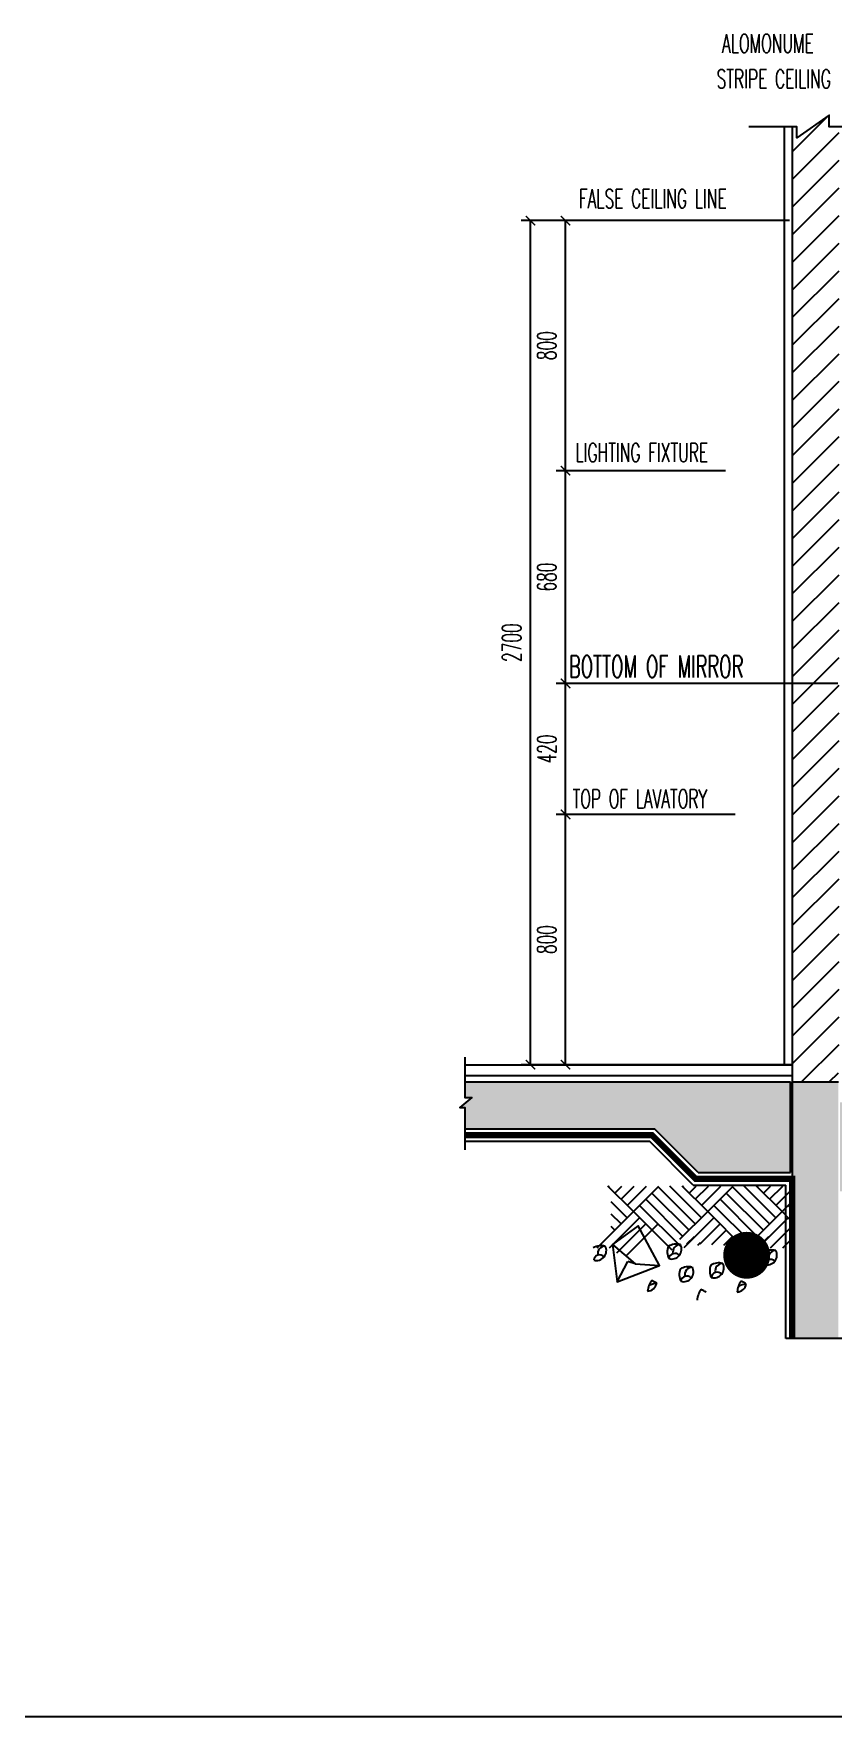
# Model space of a CAD drawing. Extents: x 417646.6 to 417675.4, y 43413.5 to 43433.4.
# Drawn here: x 417654.19 to 417656.75, y 43413.49 to 43418.88 of the extents above; entities that cross this region are included whole.
import ezdxf

# ---------------------------------------------------------------- set-up
doc = ezdxf.new("R2010")
doc.units = 0
doc.header["$MEASUREMENT"] = 0
doc.header["$PDMODE"] = 3
doc.header["$PDSIZE"] = 0.1
doc.linetypes.add('HIDDEN2', pattern=[0.1875, 0.125, -0.0625])
doc.layers.get('0').update_dxf_attribs({"linetype": 'CONTINUOUS'})
doc.layers.get('DEFPOINTS').update_dxf_attribs({"linetype": 'CONTINUOUS'})
for name, color, linetype in [('2', 2, 'CONTINUOUS'), ('Dimout', 4, 'CONTINUOUS'), ('ELE', 3, 'CONTINUOUS'), ('ELV', 7, 'CONTINUOUS'), ('gravel', 11, 'CONTINUOUS'), ('Hatch', 11, 'CONTINUOUS'), ('K-FUR', 3, 'CONTINUOUS'), ('Plaster', 7, 'CONTINUOUS'), ('TITLE', 6, 'CONTINUOUS'), ('TXT', 2, 'CONTINUOUS'), ('WALL', 6, 'CONTINUOUS'), ('WallPartition', 2, 'CONTINUOUS'), ('Windows', 9, 'CONTINUOUS')]:
    doc.layers.add(name, color=color, linetype=linetype)
doc.styles.add('ROMANS', font='ROMANS.shx', dxfattribs={"width": 0.6})
doc.dimstyles.new('R50', dxfattribs={"dimscale": 0, "dimtxt": 0.06, "dimasz": 0.03, "dimexe": 0.03, "dimexo": 0.03, "dimgap": 0.03, "dimtad": 1, "dimdec": 0, "dimlfac": 1000, "dimzin": 13, "dimdsep": 46, "dimtxsty": 'ROMANS', "dimblk": 'ARCHTICK', "dimcen": 0.09, "dimclrd": 4, "dimclre": 4, "dimclrt": 2, "dimadec": 0, "dimazin": 0, "dimtfac": 1, "dimtdec": 0, "dimtofl": 0, "dimtmove": 2, "dimatfit": 3, "dimldrblk": 'CLOSEDBLANK', "dimfxl": 0, "dimtolj": 1, "dimtzin": 0, "dimarcsym": 0})

# ---------------------------------------------------------------- blocks, each defined once
blk = doc.blocks.new('_ARCHTICK')
at = {"color": 0, "linetype": 'ByBlock', "const_width": 0.15}
blk.add_lwpolyline([(-0.5, -0.5), (0.5, 0.5)], dxfattribs=at)
blk = doc.blocks.new('*D97')
at = {"layer": 'DEFPOINTS', "color": 0}
for p in [(417655.8926, 43416.3798), (417656.4646, 43416.3798), (417656.6384, 43415.5794)]:
    blk.add_point(p, dxfattribs=at)
at = {"layer": 'Dimout', "color": 4, "lineweight": -2}
for p, q in [((417656.4346, 43416.3798), (417655.8626, 43416.3798)), ((417655.8926, 43415.5794), (417655.8926, 43416.3798)), ((417656.6084, 43415.5794), (417655.8626, 43415.5794))]:
    blk.add_line(p, q, dxfattribs=at)
at = {"layer": 'Dimout', "color": 4, "lineweight": -2, "xscale": 0.03, "yscale": 0.03, "zscale": 0.03}
for p, rotation in [((417655.8926, 43416.3798), 90), ((417655.8926, 43415.5794), 270)]:
    blk.add_blockref('_ARCHTICK', p, dxfattribs=dict(at, rotation=rotation))
at = {"layer": 'Dimout', "color": 2, "insert": (417655.8326, 43415.9796), "char_height": 0.06, "attachment_point": 5, "rotation": 90, "style": 'ROMANS'}
blk.add_mtext('\\A1;800', dxfattribs=at)
blk = doc.blocks.new('_ClosedBlank')
at = {"color": 0, "linetype": 'ByBlock', "lineweight": -2}
for p, q in [((-1, 0.17), (0, 0)), ((-1, 0.17), (-1, -0.17)), ((0, 0), (-1, -0.17))]:
    blk.add_line(p, q, dxfattribs=at)
blk = doc.blocks.new('*D98')
at = {"layer": 'DEFPOINTS', "color": 0}
for p in [(417655.8926, 43416.7989), (417656.7932, 43416.7989), (417656.4646, 43416.3798)]:
    blk.add_point(p, dxfattribs=at)
at = {"layer": 'Dimout', "color": 4, "lineweight": -2}
for p, q in [((417656.7632, 43416.7989), (417655.8626, 43416.7989)), ((417655.8926, 43416.3798), (417655.8926, 43416.7989)), ((417656.4346, 43416.3798), (417655.8626, 43416.3798))]:
    blk.add_line(p, q, dxfattribs=at)
at = {"layer": 'Dimout', "color": 4, "lineweight": -2, "xscale": 0.03, "yscale": 0.03, "zscale": 0.03}
for p, rotation in [((417655.8926, 43416.7989), 90), ((417655.8926, 43416.3798), 270)]:
    blk.add_blockref('_ARCHTICK', p, dxfattribs=dict(at, rotation=rotation))
at = {"layer": 'Dimout', "color": 2, "insert": (417655.8326, 43416.5894), "char_height": 0.06, "attachment_point": 5, "rotation": 90, "style": 'ROMANS'}
blk.add_mtext('\\A1;420', dxfattribs=at)
blk = doc.blocks.new('*D99')
at = {"layer": 'DEFPOINTS', "color": 0}
for p in [(417655.8926, 43417.4794), (417656.4346, 43417.4794), (417656.7932, 43416.7989)]:
    blk.add_point(p, dxfattribs=at)
at = {"layer": 'Dimout', "color": 4, "lineweight": -2}
for p, q in [((417656.4046, 43417.4794), (417655.8626, 43417.4794)), ((417655.8926, 43416.7989), (417655.8926, 43417.4794)), ((417656.7632, 43416.7989), (417655.8626, 43416.7989))]:
    blk.add_line(p, q, dxfattribs=at)
at = {"layer": 'Dimout', "color": 4, "lineweight": -2, "xscale": 0.03, "yscale": 0.03, "zscale": 0.03}
for p, rotation in [((417655.8926, 43417.4794), 90), ((417655.8926, 43416.7989), 270)]:
    blk.add_blockref('_ARCHTICK', p, dxfattribs=dict(at, rotation=rotation))
at = {"layer": 'Dimout', "color": 2, "insert": (417655.8326, 43417.1392), "char_height": 0.06, "attachment_point": 5, "rotation": 90, "style": 'ROMANS'}
blk.add_mtext('\\A1;680', dxfattribs=at)
blk = doc.blocks.new('*D100')
at = {"layer": 'DEFPOINTS', "color": 0}
for p in [(417655.8926, 43418.2794), (417656.6384, 43418.2794), (417656.4346, 43417.4794)]:
    blk.add_point(p, dxfattribs=at)
at = {"layer": 'Dimout', "color": 4, "lineweight": -2}
for p, q in [((417656.6084, 43418.2794), (417655.8626, 43418.2794)), ((417655.8926, 43417.4794), (417655.8926, 43418.2794)), ((417656.4046, 43417.4794), (417655.8626, 43417.4794))]:
    blk.add_line(p, q, dxfattribs=at)
at = {"layer": 'Dimout', "color": 4, "lineweight": -2, "xscale": 0.03, "yscale": 0.03, "zscale": 0.03}
for p, rotation in [((417655.8926, 43418.2794), 90), ((417655.8926, 43417.4794), 270)]:
    blk.add_blockref('_ARCHTICK', p, dxfattribs=dict(at, rotation=rotation))
at = {"layer": 'Dimout', "color": 2, "insert": (417655.8326, 43417.8794), "char_height": 0.06, "attachment_point": 5, "rotation": 90, "style": 'ROMANS'}
blk.add_mtext('\\A1;800', dxfattribs=at)
blk = doc.blocks.new('*D101')
at = {"layer": 'DEFPOINTS', "color": 0}
for p in [(417655.7803, 43418.2794), (417656.4346, 43418.2794), (417656.4312, 43415.5794)]:
    blk.add_point(p, dxfattribs=at)
at = {"layer": 'Dimout', "color": 4, "lineweight": -2}
for p, q in [((417656.4046, 43418.2794), (417655.7503, 43418.2794)), ((417655.7803, 43415.5794), (417655.7803, 43418.2794)), ((417656.4012, 43415.5794), (417655.7503, 43415.5794))]:
    blk.add_line(p, q, dxfattribs=at)
at = {"layer": 'Dimout', "color": 4, "lineweight": -2, "xscale": 0.03, "yscale": 0.03, "zscale": 0.03}
for p, rotation in [((417655.7803, 43418.2794), 90), ((417655.7803, 43415.5794), 270)]:
    blk.add_blockref('_ARCHTICK', p, dxfattribs=dict(at, rotation=rotation))
at = {"layer": 'Dimout', "color": 2, "insert": (417655.7203, 43416.9294), "char_height": 0.06, "attachment_point": 5, "rotation": 90, "style": 'ROMANS'}
blk.add_mtext('\\A1;2700', dxfattribs=at)
blk = doc.blocks.new('A$C22107CF4')
for p, q in [((0.1286, 0.2837), (0.0467, 0.3655)), ((0.0494, 0.3629), (0.052, 0.3655)), ((0.0692, 0.3431), (0.0916, 0.3655)), ((0.089, 0.3233), (0.1312, 0.3655)), ((0.1088, 0.3035), (0.1708, 0.3655)), ((0.1286, 0.2837), (0.2104, 0.3655)), ((0.287, 0.2045), (0.1682, 0.3233)), ((0.3068, 0.2243), (0.188, 0.3431)), ((0.3266, 0.2441), (0.2078, 0.3629)), ((0.3464, 0.2639), (0.2447, 0.3655)), ((0.3662, 0.2837), (0.2843, 0.3655)), ((0.287, 0.3629), (0.2896, 0.3655)), ((0.3068, 0.3431), (0.3292, 0.3655)), ((0.3266, 0.3233), (0.3688, 0.3655)), ((0.3464, 0.3035), (0.4084, 0.3655)), ((0.3662, 0.2837), (0.448, 0.3655)), ((0.5246, 0.2045), (0.4058, 0.3233)), ((0.5444, 0.2243), (0.4256, 0.3431)), ((0.5642, 0.2441), (0.4454, 0.3629)), ((0.584, 0.2639), (0.4823, 0.3655)), ((0.6038, 0.2837), (0.5219, 0.3655)), ((0.5246, 0.3629), (0.5272, 0.3655)), ((0.5444, 0.3431), (0.5668, 0.3655)), ((0.5642, 0.3233), (0.6064, 0.3655)), ((0.584, 0.3035), (0.6308, 0.3504)), ((0.0126, 0.1677), (0.1286, 0.2837)), ((0.1088, 0.2639), (0.0574, 0.3153)), ((0.089, 0.2441), (0.0574, 0.2757)), ((0.2522, 0.1601), (0.1286, 0.2837)), ((0.2844, 0.1675), (0.1484, 0.3035)), ((0.2775, 0.195), (0.3662, 0.2837)), ((0.4822, 0.1677), (0.3662, 0.2837)), ((0.5048, 0.1847), (0.386, 0.3035)), ((0.4877, 0.1677), (0.6038, 0.2837)), ((0.6038, 0.2837), (0.6308, 0.3108)), ((0.6308, 0.2566), (0.6038, 0.2837)), ((0.6308, 0.2962), (0.6236, 0.3035)), ((0.0522, 0.1677), (0.1484, 0.2639)), ((0.0692, 0.2243), (0.0574, 0.2361)), ((0.0761, 0.152), (0.1682, 0.2441)), ((0.1077, 0.144), (0.2078, 0.2441)), ((0.2911, 0.169), (0.386, 0.2639)), ((0.3425, 0.1808), (0.4058, 0.2441)), ((0.3799, 0.1786), (0.4256, 0.2243)), ((0.5273, 0.1677), (0.6236, 0.2639)), ((0.5669, 0.1677), (0.6308, 0.2316)), ((0.2998, 0.1806), (0.3237, 0.2045)), ((0.335, 0.1762), (0.3435, 0.1847)), ((0.4173, 0.1764), (0.4454, 0.2045)), ((0.4547, 0.1742), (0.4652, 0.1847)), ((0.4927, 0.1359), (0.5613, 0.2045)), ((0.6065, 0.1677), (0.6308, 0.192))]:
    blk.add_line(p, q)
for points in [[(0.0766, 0.0585), (0.2116, 0.111), (0.1441, 0.2385), (0.0616, 0.1785), (0.0766, 0.0585), (0.1112, 0.1244)], [(0.1343, 0.1163), (0.2116, 0.111), (0.1441, 0.2385), (0.0616, 0.1785), (0.1343, 0.1163), (0.1112, 0.1244)]]:
    blk.add_lwpolyline(points)
for centre, radius, start, end in [((0.0263, 0.124), 0.0509, 76.0322, 121.1405), ((0.0105, 0.1589), 0.0317, 253.7091, 27.4015), ((0.0385, 0.1494), 0.024, 89.5708, 192.7334), ((0.2876, 0.1547), 0.0506, 159.5756, 205.1522), ((0.2666, 0.1288), 0.0509, 76.0322, 121.1405), ((0.2507, 0.1636), 0.0317, 253.7091, 27.4015), ((0.2787, 0.1542), 0.024, 89.5708, 192.7334), ((0.0207, 0.1257), 0.0193, 42.46, 171.8043), ((0.261, 0.1305), 0.0193, 42.46, 171.8043), ((0.4233, 0.0945), 0.0506, 159.5756, 205.1522), ((0.4022, 0.0685), 0.0509, 76.0322, 121.1405), ((0.3864, 0.1034), 0.0317, 253.7091, 27.4015), ((0.4143, 0.0939), 0.024, 89.5708, 192.7334), ((0.5929, 0.1359), 0.0506, 159.5756, 205.1522), ((0.5718, 0.1099), 0.0509, 76.0322, 121.1405), ((0.556, 0.1448), 0.0317, 253.7091, 27.4015), ((0.5662, 0.1116), 0.0193, 42.46, 171.8043), ((0.5839, 0.1354), 0.024, 89.5708, 192.7334), ((0.2409, 0.024), 0.0669, 143.5113, 175.9191), ((0.1707, 0.0622), 0.0336, 275.8828, 346.643), ((0.1707, 0.0622), 0.0336, 275.8828, 346.643), ((0.2198, -0.0514), 0.1071, 98.8765, 112.9463), ((-0.5126, -1.1654), 1.4144, 59.5906, 60.3518), ((0.3258, 0.0823), 0.0506, 159.5756, 205.1522), ((0.3047, 0.0563), 0.0509, 76.0322, 121.1405), ((0.2889, 0.0912), 0.0317, 253.7091, 27.4015), ((0.2991, 0.058), 0.0193, 42.46, 171.8043), ((0.3168, 0.0818), 0.024, 89.5708, 192.7334), ((0.3966, 0.0702), 0.0193, 42.46, 171.8043), ((0.5272, 0.0216), 0.0669, 143.5113, 175.9191), ((-0.2263, -1.1678), 1.4144, 59.5906, 60.3518), ((0.3991, -0.0048), 0.0669, 143.5113, 175.9191), ((-0.3544, -1.1942), 1.4144, 59.5906, 60.3518), ((0.457, 0.0598), 0.0336, 275.8828, 346.643), ((0.457, 0.0598), 0.0336, 275.8828, 346.643), ((0.5062, -0.0538), 0.1071, 98.8765, 112.9463)]:
    blk.add_arc(centre, radius, start, end)
at = {"layer": 'Hatch', "const_width": 0.075}
blk.add_lwpolyline([(0.4534, 0.144, 1), (0.5284, 0.144, 1)], format="xyb", close=True, dxfattribs=at)
blk = doc.blocks.new('ceil')
at = {"layer": 'ELV'}
blk.add_lwpolyline([(-0.1613, 0.4121), (-0.1613, 0.5881), (-0.1363, 0.5881), (-0.1363, 0.4575), (-0.1, 0.4575, -0.414214), (0, 0.3575), (0, 0)], format="xyb", dxfattribs=at)
at = {"layer": 'WALL'}
blk.add_lwpolyline([(0.0463, 0.0463), (0, 0), (-0.0463, 0.0463)], dxfattribs=at)
at = {"layer": 'TXT', "style": 'ROMANS', "width": 0.6}
for s, p in [('ALOMONUME', (-0.5788, 0.5268)), (' STRIPE CEILING', (-0.6209, 0.4135))]:
    blk.add_text(s, height=0.06, dxfattribs=at).set_placement(p)

msp = doc.modelspace()

# ---------------------------------------------------------------- hatches: boundary and pattern name
at = {"layer": 'Hatch'}
h = msp.add_hatch(dxfattribs=at)
h.set_pattern_fill('ANSI31', color=256, scale=0.5, style=0)
h.set_pattern_definition([(45, (-147.718533, -63.393785), (-0.044194173824, 0.044194173824), [])])
h.paths.add_polyline_path([(417660.2672, 43418.5794), (417660.2509, 43418.5794), (417660.2509, 43418.6166), (417660.1479, 43418.5438), (417660.1479, 43418.5794), (417660.1172, 43418.5794), (417660.1172, 43415.5294), (417660.2672, 43415.5294), (417660.2672, 43415.5494)])
h.paths.add_polyline_path([(417656.7672, 43418.5794), (417656.7353, 43418.5794), (417656.7353, 43418.6166), (417656.6324, 43418.5438), (417656.6324, 43418.5794), (417656.6172, 43418.5794), (417656.6172, 43415.5244), (417656.765, 43415.5244), (417656.765, 43415.5595), (417656.7672, 43415.5595)])
at = {"layer": 'Windows'}
h = msp.add_hatch(dxfattribs=at)
h.set_pattern_fill('AR-CONC', color=256, scale=0.03, style=0)
h.set_pattern_definition([(50, (-147.71853, -63.39378), (0.21517805478, -0.018825640495), [0.0225, -0.2475]), (355, (-147.71853, -63.39378), (-0.04162540008, 0.22565764011), [0.018, -0.198]), (100.4514, (-147.7006, -63.39535), (0.17355281451, 0.20683186262), [0.019122057, -0.2103426336]), (46.1842, (-147.71853, -63.33378), (0.32017231459, -0.0496557043), [0.03375, -0.37125]), (96.6356, (-147.69185, -63.33792), (0.28039881166, 0.29223536127), [0.0286830864, -0.3155139]), (351.1842, (-147.71853, -63.3338), (0.28039858354, 0.29223558028), [0.027, -0.297]), (21, (-147.68853, -63.34878), (0.179072115636, -0.1207856672), [0.0225, -0.2475]), (326, (-147.68853, -63.34878), (0.07299459958, 0.21754501351), [0.018, -0.198]), (71.4514, (-147.67361, -63.35885), (0.25206678857, 0.09675914901), [0.019122057, -0.2103426336]), (37.5, (-147.71853, -63.393785), (0.003647956595, 0.09986815615), [0, -0.1956, 0, -0.201, 0, -0.19875]), (7.5, (-147.71853, -63.39378), (0.078920861233, 0.118323513565), [0, -0.1146, 0, -0.1911, 0, -0.07575]), (327.5, (-147.78543, -63.393785), (0.160146730852, -0.00676646152), [0, -0.075, 0, -0.234, 0, -0.3105]), (317.5, (-147.81543, -63.39378), (0.174955850803, 0.0300314947), [0, -0.0975, 0, -0.1554, 0, -0.2205])])
h.paths.add_polyline_path([(417661.4603, 43415.4422), (417661.4438, 43415.4422), (417661.4829, 43415.4747), (417661.4603, 43415.4747), (417661.4603, 43415.5294), (417660.2735, 43415.5294), (417660.2735, 43415.2394), (417660.5412, 43415.2394), (417660.6812, 43415.3794), (417661.4603, 43415.3794)])
h.paths.add_polyline_path([(417660.2672, 43415.5294), (417660.1172, 43415.5294), (417660.1172, 43415.1744), (417660.1172, 43414.7038), (417660.2672, 43414.7038), (417660.2672, 43414.7719, -0.412817), (417660.2423, 43414.7969, -0.412817), (417660.2672, 43414.8219)])
h.paths.add_polyline_path([(417660.1108, 43415.4644), (417657.2922, 43415.4602), (417657.2922, 43415.3144), (417659.6772, 43415.3144), (417659.8172, 43415.1744), (417660.1108, 43415.1744)])
h.paths.add_polyline_path([(417657.2922, 43415.4602), (417656.7706, 43415.4594), (417656.7706, 43415.1744), (417657.0642, 43415.1744), (417657.2042, 43415.3144), (417657.2922, 43415.3144)])
h.paths.add_polyline_path([(417656.765, 43415.5244), (417656.6172, 43415.5244), (417656.6172, 43414.7038), (417656.765, 43414.7038)])
h.paths.add_polyline_path([(417656.612, 43415.5244), (417655.5706, 43415.5244), (417655.5706, 43415.4747), (417655.5932, 43415.4747), (417655.5541, 43415.4422), (417655.5706, 43415.4422), (417655.5706, 43415.3744), (417656.1772, 43415.3744), (417656.3172, 43415.2344), (417656.612, 43415.2344)])

# ---------------------------------------------------------------- linework, layer by layer
at = {"layer": '2'}
for p, q in [((417656.6172, 43415.5794), (417656.2278, 43415.5794)), ((417655.5706, 43415.5244), (417656.612, 43415.5244)), ((417656.612, 43415.2344), (417656.612, 43415.5244)), ((417656.6172, 43415.5244), (417656.765, 43415.5244)), ((417656.6172, 43415.5244), (417656.6172, 43414.7038)), ((417655.5706, 43415.3744), (417656.1772, 43415.3744)), ((417656.3172, 43415.2344), (417656.1772, 43415.3744)), ((417655.5706, 43415.3344), (417656.1606, 43415.3344)), ((417656.3006, 43415.1944), (417656.1606, 43415.3344)), ((417656.3172, 43415.2344), (417656.612, 43415.2344)), ((417656.3006, 43415.1944), (417656.5972, 43415.1944)), ((417656.5972, 43414.7038), (417656.5972, 43415.1944)), ((417656.7874, 43414.7038), (417656.5972, 43414.7038))]:
    msp.add_line(p, q, dxfattribs=at)
at = {"layer": 'ELE'}
msp.add_lwpolyline([(417660.5713, 43418.5794), (417660.2509, 43418.5794), (417660.2509, 43418.6166), (417660.1479, 43418.5438), (417660.1479, 43418.5794), (417656.7353, 43418.5794), (417656.7353, 43418.6166), (417656.6324, 43418.5438), (417656.6324, 43418.5794), (417656.4789, 43418.5794)], dxfattribs=at)
at = {"layer": 'Plaster'}
for p, q in [((417656.5912, 43418.5794), (417656.5912, 43415.5794)), ((417655.5706, 43415.5794), (417656.6172, 43415.5794)), ((417655.5706, 43415.5444), (417656.6172, 43415.5444))]:
    msp.add_line(p, q, dxfattribs=at)
at = {"layer": 'TITLE'}
msp.add_line((417646.5542, 43413.495), (417674.8792, 43413.495), dxfattribs=at)
at = {"layer": 'WALL'}
for q in [(417656.6172, 43415.5794), (417656.6172, 43415.5244)]:
    msp.add_line((417656.6172, 43418.5825), q, dxfattribs=at)
at = {"layer": 'WallPartition', "linetype": 'HIDDEN2', "const_width": 0.02}
msp.add_lwpolyline([(417655.5706, 43415.3544), (417656.1689, 43415.3544), (417656.3089, 43415.2144), (417656.6172, 43415.2144), (417656.6172, 43414.7038)], dxfattribs=at)
at = {"layer": 'Windows'}
msp.add_lwpolyline([(417655.5706, 43415.6037), (417655.5706, 43415.4747), (417655.5932, 43415.4747), (417655.5541, 43415.4422), (417655.5706, 43415.4422), (417655.5706, 43415.3074)], dxfattribs=at)

# ---------------------------------------------------------------- block references
at = {"layer": 'gravel'}
msp.add_blockref('A$C22107CF4', (417655.981, 43414.8259), dxfattribs=at)
at = {"layer": 'K-FUR'}
msp.add_blockref('ceil', (417656.972, 43418.2894), dxfattribs=at)

# ---------------------------------------------------------------- texts
at = {"layer": 'TXT', "style": 'ROMANS', "width": 0.6}
for s, height, p in [('FALSE CEILING LINE', 0.06, (417655.9357, 43418.3197)), ('LIGHTING FIXTURE', 0.06, (417655.9242, 43417.5075)), ('BOTTOM OF MIRROR', 0.07, (417655.9032, 43416.8179)), ('TOP OF LAVATORY', 0.06, (417655.9151, 43416.4))]:
    msp.add_text(s, height=height, dxfattribs=at).set_placement(p)

# ---------------------------------------------------------------- dimensions: what is measured, and where the dimension line sits
at = {"layer": 'Dimout'}
for base, p1, p2, picture, middle in [((417655.7803, 43418.2794), (417656.4312, 43415.5794), (417656.4346, 43418.2794), '*D101', (417655.7203, 43416.9294)), ((417655.8926, 43418.2794), (417656.4346, 43417.4794), (417656.6384, 43418.2794), '*D100', (417655.8326, 43417.8794)), ((417655.89259, 43417.47941), (417656.79316, 43416.79894), (417656.43461, 43417.47941), '*D99', (417655.83259, 43417.13918)), ((417655.8926, 43416.3798), (417656.6384, 43415.5794), (417656.4646, 43416.3798), '*D97', (417655.8326, 43415.9796))]:
    dim = msp.add_linear_dim(base=base, p1=p1, p2=p2, angle=90, dimstyle='R50', override={"dimscale": 1}, dxfattribs=at)
    dim.commit()
    dim.dimension.update_dxf_attribs({"geometry": picture, "text_midpoint": middle})
dim = msp.add_linear_dim(base=(417655.8926, 43416.7989), p1=(417656.4646, 43416.3798), p2=(417656.7932, 43416.7989), angle=90, text='420', dimstyle='R50', override={"dimscale": 1}, dxfattribs=at)
dim.commit()
dim.dimension.update_dxf_attribs({"geometry": '*D98', "text_midpoint": (417655.8326, 43416.5894)})

doc.saveas('drawing.dxf')
